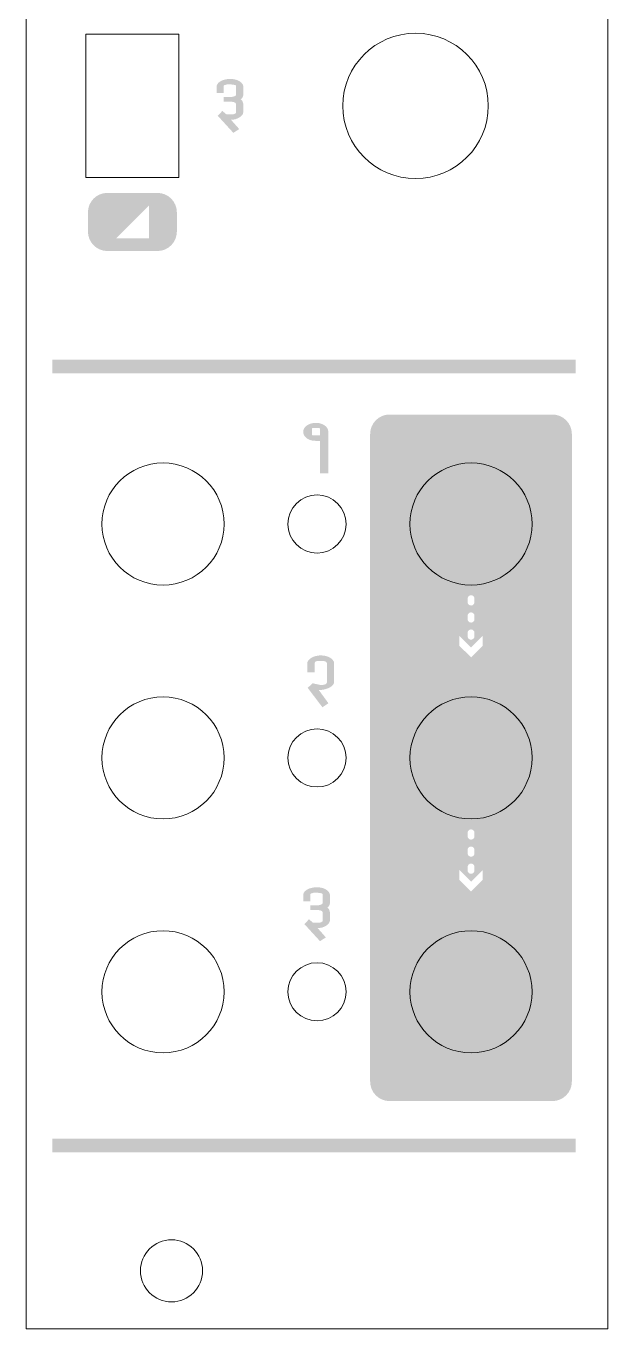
# Model space of a CAD drawing. Header units: inches. Extents: x 1.06 to 2.25, y 1.11 to 6.17.
# Drawn here: x 1.063 to 2.244, y 1.108 to 3.755 of the extents above; entities that cross this region are included whole.
import ezdxf

# ---------------------------------------------------------------- set-up
doc = ezdxf.new("R2010")
doc.units = ezdxf.units.IN
doc.layers.add('cut lines', color=7, linetype='Continuous')
doc.layers.add('labels', color=7, linetype='Continuous')

msp = doc.modelspace()

# ---------------------------------------------------------------- hatches: boundary and pattern name
at = {"layer": 'labels', "true_color": 0x000000, "transparency": 33554687}
h = msp.add_hatch(color=18, dxfattribs=at)
edge = h.paths.add_edge_path(flags=0)
edge.add_spline(control_points=[(1.5022, 3.5754), (1.501, 3.5736), (1.4992, 3.5719), (1.4967, 3.5702), (1.496, 3.5698), (1.4951, 3.5693), (1.4939, 3.5686), (1.4927, 3.568), (1.4909, 3.5672), (1.4885, 3.5663), (1.4855, 3.5655), (1.4823, 3.5651), (1.4788, 3.5651), (1.4788, 3.5651), (1.4956, 3.5461), (1.4956, 3.5461), (1.4956, 3.5461), (1.4837, 3.5384), (1.4837, 3.5384), (1.4837, 3.5384), (1.452, 3.5731), (1.452, 3.5731), (1.452, 3.5731), (1.4613, 3.5829), (1.4613, 3.5829), (1.4613, 3.5829), (1.4693, 3.5762), (1.4693, 3.5762), (1.4693, 3.5762), (1.4841, 3.5762), (1.4841, 3.5762), (1.4841, 3.5762), (1.4858, 3.5768), (1.4858, 3.5768), (1.4858, 3.5768), (1.4882, 3.5782), (1.4882, 3.5782), (1.4888, 3.5786), (1.4892, 3.5792), (1.4893, 3.58), (1.4893, 3.58), (1.4893, 3.5969), (1.4893, 3.5969), (1.4893, 3.5969), (1.4882, 3.5987), (1.4882, 3.5987), (1.4877, 3.5995), (1.4866, 3.6002), (1.485, 3.6007), (1.485, 3.6007), (1.48, 3.6017), (1.48, 3.6017), (1.48, 3.6017), (1.4752, 3.6021), (1.4752, 3.6021), (1.4752, 3.6021), (1.4642, 3.6021), (1.4642, 3.6021), (1.4642, 3.6021), (1.4642, 3.6114), (1.4642, 3.6114), (1.4642, 3.6114), (1.4806, 3.6114), (1.4806, 3.6114), (1.4825, 3.6117), (1.4841, 3.612), (1.4854, 3.6125), (1.4866, 3.613), (1.4875, 3.6135), (1.4882, 3.6142), (1.4888, 3.6148), (1.4892, 3.6156), (1.4893, 3.6165), (1.4893, 3.6165), (1.4893, 3.634), (1.4893, 3.634), (1.4893, 3.634), (1.4884, 3.635), (1.4884, 3.635), (1.4884, 3.635), (1.4858, 3.6359), (1.4858, 3.6359), (1.4858, 3.6359), (1.4769, 3.6371), (1.4769, 3.6371), (1.4769, 3.6371), (1.4717, 3.6371), (1.4717, 3.6371), (1.4717, 3.6371), (1.4677, 3.6359), (1.4677, 3.6359), (1.4666, 3.6359), (1.4657, 3.6357), (1.465, 3.6352), (1.465, 3.6352), (1.4642, 3.6338), (1.4642, 3.6338), (1.4642, 3.6338), (1.4642, 3.6196), (1.4642, 3.6196), (1.4642, 3.6196), (1.4497, 3.6196), (1.4497, 3.6196), (1.4497, 3.6196), (1.4497, 3.6319), (1.4497, 3.6319), (1.4497, 3.634), (1.4503, 3.636), (1.4515, 3.6378), (1.4527, 3.6396), (1.4547, 3.6414), (1.4573, 3.643), (1.46, 3.6446), (1.4625, 3.6457), (1.465, 3.6463), (1.4675, 3.6469), (1.4695, 3.6473), (1.4712, 3.6476), (1.4729, 3.6479), (1.4747, 3.648), (1.4767, 3.648), (1.4805, 3.648), (1.484, 3.6476), (1.4872, 3.6468), (1.4904, 3.646), (1.4934, 3.6449), (1.496, 3.6433), (1.4987, 3.6417), (1.5007, 3.6399), (1.502, 3.6378), (1.5033, 3.6357), (1.5039, 3.6337), (1.5039, 3.6318), (1.5039, 3.6318), (1.5039, 3.6167), (1.5039, 3.6167), (1.5039, 3.6148), (1.5035, 3.613), (1.5027, 3.6113), (1.5018, 3.6096), (1.5004, 3.6079), (1.4985, 3.6064), (1.5003, 3.6052), (1.5016, 3.6038), (1.5024, 3.6022), (1.5031, 3.6006), (1.5037, 3.5987), (1.5039, 3.5966), (1.5039, 3.5966), (1.5039, 3.5817), (1.5039, 3.5817), (1.5039, 3.5797), (1.5033, 3.5776), (1.5022, 3.5754)], knot_values=[0, 0, 0, 0, 1, 1, 1, 2, 2, 2, 3, 3, 3, 4, 4, 4, 5, 5, 5, 6, 6, 6, 7, 7, 7, 8, 8, 8, 9, 9, 9, 10, 10, 10, 11, 11, 11, 12, 12, 12, 13, 13, 13, 14, 14, 14, 15, 15, 15, 16, 16, 16, 17, 17, 17, 18, 18, 18, 19, 19, 19, 20, 20, 20, 21, 21, 21, 22, 22, 22, 23, 23, 23, 24, 24, 24, 25, 25, 25, 26, 26, 26, 27, 27, 27, 28, 28, 28, 29, 29, 29, 30, 30, 30, 31, 31, 31, 32, 32, 32, 33, 33, 33, 34, 34, 34, 35, 35, 35, 36, 36, 36, 37, 37, 37, 38, 38, 38, 39, 39, 39, 40, 40, 40, 41, 41, 41, 42, 42, 42, 43, 43, 43, 44, 44, 44, 45, 45, 45, 46, 46, 46, 47, 47, 47, 48, 48, 48, 49, 49, 49, 50, 50, 50, 51, 51, 51, 51], degree=3, periodic=1)
at = {"layer": 'labels', "true_color": 0x4c4c4c, "transparency": 33554687}
h = msp.add_hatch(color=251, dxfattribs=at)
edge = h.paths.add_edge_path(flags=0)
edge.add_spline(control_points=[(1.3297, 3.4164), (1.3513, 3.4164), (1.369, 3.3987), (1.369, 3.377), (1.369, 3.377), (1.369, 3.3377), (1.369, 3.3377), (1.369, 3.3161), (1.3513, 3.2983), (1.3297, 3.2983), (1.3297, 3.2983), (1.2278, 3.2983), (1.2278, 3.2983), (1.2062, 3.2983), (1.1885, 3.3161), (1.1885, 3.3377), (1.1885, 3.3377), (1.1885, 3.377), (1.1885, 3.377), (1.1885, 3.3987), (1.2062, 3.4164), (1.2278, 3.4164), (1.2278, 3.4164), (1.3297, 3.4164), (1.3297, 3.4164)], knot_values=[0, 0, 0, 0, 1, 1, 1, 2, 2, 2, 3, 3, 3, 4, 4, 4, 5, 5, 5, 6, 6, 6, 7, 7, 7, 8, 8, 8, 8], degree=3, periodic=1)
h.paths.add_polyline_path([(1.3122, 3.3239), (1.3122, 3.3908), (1.2453, 3.3239)], flags=0)
at = {"layer": 'labels', "true_color": 0xb2b2b2, "transparency": 33554687}
for points in [[(1.1162, 3.0773), (2.1783, 3.0773), (2.1783, 3.0495), (1.1162, 3.0495)], [(1.1162, 1.4946), (2.1783, 1.4946), (2.1783, 1.4668), (1.1162, 1.4668)]]:
    msp.add_hatch(color=253, dxfattribs=at).paths.add_polyline_path(points, flags=0)
at = {"layer": 'labels', "true_color": 0x4c4c4c, "transparency": 33554687}
h = msp.add_hatch(color=251, dxfattribs=at)
edge = h.paths.add_edge_path(flags=0)
edge.add_spline(control_points=[(2.1314, 2.9661), (2.1531, 2.9661), (2.1708, 2.9484), (2.1708, 2.9267), (2.1708, 2.9267), (2.1708, 1.6105), (2.1708, 1.6105), (2.1708, 1.5888), (2.1531, 1.5711), (2.1314, 1.5711), (2.1314, 1.5711), (1.8007, 1.5711), (1.8007, 1.5711), (1.7791, 1.5711), (1.7614, 1.5888), (1.7614, 1.6105), (1.7614, 1.6105), (1.7614, 2.9267), (1.7614, 2.9267), (1.7614, 2.9484), (1.7791, 2.9661), (1.8007, 2.9661), (1.8007, 2.9661), (2.1314, 2.9661), (2.1314, 2.9661)], knot_values=[0, 0, 0, 0, 1, 1, 1, 2, 2, 2, 3, 3, 3, 4, 4, 4, 5, 5, 5, 6, 6, 6, 7, 7, 7, 8, 8, 8, 8], degree=3, periodic=1)
edge = h.paths.add_edge_path(flags=0)
edge.add_spline(control_points=[(1.9662, 2.0884), (1.9623, 2.0884), (1.9592, 2.0853), (1.9592, 2.0815), (1.9592, 2.0815), (1.9592, 2.0745), (1.9592, 2.0745), (1.9592, 2.0707), (1.9623, 2.0676), (1.9662, 2.0676), (1.97, 2.0676), (1.9731, 2.0707), (1.9731, 2.0745), (1.9731, 2.0745), (1.9731, 2.0815), (1.9731, 2.0815), (1.9731, 2.0853), (1.97, 2.0884), (1.9662, 2.0884)], knot_values=[0, 0, 0, 0, 1, 1, 1, 2, 2, 2, 3, 3, 3, 4, 4, 4, 5, 5, 5, 6, 6, 6, 6], degree=3, periodic=1)
edge = h.paths.add_edge_path(flags=0)
edge.add_spline(control_points=[(1.9592, 2.5225), (1.9592, 2.5225), (1.9592, 2.5155), (1.9592, 2.5155), (1.9592, 2.5117), (1.9623, 2.5086), (1.9662, 2.5086), (1.97, 2.5086), (1.9731, 2.5117), (1.9731, 2.5155), (1.9731, 2.5155), (1.9731, 2.5225), (1.9731, 2.5225), (1.9731, 2.5263), (1.97, 2.5294), (1.9662, 2.5294), (1.9623, 2.5294), (1.9592, 2.5263), (1.9592, 2.5225)], knot_values=[0, 0, 0, 0, 1, 1, 1, 2, 2, 2, 3, 3, 3, 4, 4, 4, 5, 5, 5, 6, 6, 6, 6], degree=3, periodic=1)
h.paths.add_polyline_path([(1.9897, 2.0205), (1.9897, 2.0405), (1.9662, 2.017), (1.9426, 2.0405), (1.9426, 2.0205), (1.9662, 1.997)], flags=0)
h.paths.add_polyline_path([(1.9897, 2.4962), (1.9897, 2.5162), (1.9662, 2.4926), (1.9426, 2.5162), (1.9426, 2.4962), (1.9662, 2.4727)], flags=0)
edge = h.paths.add_edge_path(flags=0)
edge.add_spline(control_points=[(1.9662, 2.0537), (1.9623, 2.0537), (1.9592, 2.0506), (1.9592, 2.0468), (1.9592, 2.0468), (1.9592, 2.0398), (1.9592, 2.0398), (1.9592, 2.036), (1.9623, 2.0329), (1.9662, 2.0329), (1.97, 2.0329), (1.9731, 2.036), (1.9731, 2.0398), (1.9731, 2.0398), (1.9731, 2.0468), (1.9731, 2.0468), (1.9731, 2.0506), (1.97, 2.0537), (1.9662, 2.0537)], knot_values=[0, 0, 0, 0, 1, 1, 1, 2, 2, 2, 3, 3, 3, 4, 4, 4, 5, 5, 5, 6, 6, 6, 6], degree=3, periodic=1)
edge = h.paths.add_edge_path(flags=0)
edge.add_spline(control_points=[(1.9592, 2.1093), (1.9592, 2.1054), (1.9623, 2.1023), (1.9662, 2.1023), (1.97, 2.1023), (1.9731, 2.1054), (1.9731, 2.1093), (1.9731, 2.1093), (1.9731, 2.1162), (1.9731, 2.1162), (1.9731, 2.12), (1.97, 2.1232), (1.9662, 2.1232), (1.9623, 2.1232), (1.9592, 2.12), (1.9592, 2.1162), (1.9592, 2.1162), (1.9592, 2.1093), (1.9592, 2.1093)], knot_values=[0, 0, 0, 0, 1, 1, 1, 2, 2, 2, 3, 3, 3, 4, 4, 4, 5, 5, 5, 6, 6, 6, 6], degree=3, periodic=1)
edge = h.paths.add_edge_path(flags=0)
edge.add_spline(control_points=[(1.9592, 2.5572), (1.9592, 2.5572), (1.9592, 2.5503), (1.9592, 2.5503), (1.9592, 2.5464), (1.9623, 2.5433), (1.9662, 2.5433), (1.97, 2.5433), (1.9731, 2.5464), (1.9731, 2.5503), (1.9731, 2.5503), (1.9731, 2.5572), (1.9731, 2.5572), (1.9731, 2.561), (1.97, 2.5641), (1.9662, 2.5641), (1.9623, 2.5641), (1.9592, 2.561), (1.9592, 2.5572)], knot_values=[0, 0, 0, 0, 1, 1, 1, 2, 2, 2, 3, 3, 3, 4, 4, 4, 5, 5, 5, 6, 6, 6, 6], degree=3, periodic=1)
edge = h.paths.add_edge_path(flags=0)
edge.add_spline(control_points=[(1.9592, 2.5919), (1.9592, 2.5919), (1.9592, 2.585), (1.9592, 2.585), (1.9592, 2.5811), (1.9623, 2.578), (1.9662, 2.578), (1.97, 2.578), (1.9731, 2.5811), (1.9731, 2.585), (1.9731, 2.585), (1.9731, 2.5919), (1.9731, 2.5919), (1.9731, 2.5958), (1.97, 2.5989), (1.9662, 2.5989), (1.9623, 2.5989), (1.9592, 2.5958), (1.9592, 2.5919)], knot_values=[0, 0, 0, 0, 1, 1, 1, 2, 2, 2, 3, 3, 3, 4, 4, 4, 5, 5, 5, 6, 6, 6, 6], degree=3, periodic=1)
at = {"layer": 'labels', "true_color": 0x000000, "transparency": 33554687}
h = msp.add_hatch(color=18, dxfattribs=at)
edge = h.paths.add_edge_path(flags=0)
edge.add_spline(control_points=[(1.6599, 2.8466), (1.6599, 2.8466), (1.6599, 2.9126), (1.6599, 2.9126), (1.6599, 2.9126), (1.6511, 2.9126), (1.6511, 2.9126), (1.6476, 2.9126), (1.6444, 2.913), (1.6414, 2.9137), (1.6384, 2.9145), (1.6356, 2.9159), (1.633, 2.9177), (1.6304, 2.9196), (1.6285, 2.9217), (1.6273, 2.924), (1.6261, 2.9263), (1.6254, 2.9287), (1.6254, 2.9311), (1.6254, 2.9333), (1.6261, 2.9355), (1.6273, 2.9377), (1.6285, 2.9398), (1.6303, 2.9418), (1.6327, 2.9436), (1.6352, 2.9455), (1.6379, 2.9468), (1.641, 2.9477), (1.6427, 2.9481), (1.6443, 2.9485), (1.6459, 2.9487), (1.6474, 2.949), (1.6492, 2.9491), (1.6511, 2.9491), (1.6535, 2.9491), (1.6551, 2.949), (1.6562, 2.9489), (1.6572, 2.9488), (1.659, 2.9483), (1.6616, 2.9475), (1.6642, 2.9468), (1.6667, 2.9456), (1.669, 2.9439), (1.6713, 2.9423), (1.6731, 2.9404), (1.6745, 2.9382), (1.6757, 2.936), (1.6764, 2.9336), (1.6764, 2.9311), (1.6764, 2.9311), (1.6764, 2.8466), (1.6764, 2.8466), (1.6764, 2.8466), (1.6599, 2.8466), (1.6599, 2.8466)], knot_values=[0, 0, 0, 0, 1, 1, 1, 2, 2, 2, 3, 3, 3, 4, 4, 4, 5, 5, 5, 6, 6, 6, 7, 7, 7, 8, 8, 8, 9, 9, 9, 10, 10, 10, 11, 11, 11, 12, 12, 12, 13, 13, 13, 14, 14, 14, 15, 15, 15, 16, 16, 16, 17, 17, 17, 18, 18, 18, 18], degree=3, periodic=1)
h.paths.add_polyline_path([(1.6599, 2.9372), (1.6591, 2.9378), (1.6585, 2.9384), (1.6548, 2.939), (1.6459, 2.939), (1.6437, 2.9384), (1.643, 2.9372), (1.643, 2.9259), (1.6436, 2.9245), (1.6453, 2.9236), (1.6591, 2.9236), (1.6599, 2.924)], flags=0)
h = msp.add_hatch(color=18, dxfattribs=at)
edge = h.paths.add_edge_path(flags=0)
edge.add_spline(control_points=[(1.6859, 2.4167), (1.6844, 2.4148), (1.6821, 2.413), (1.6792, 2.4115), (1.6763, 2.4099), (1.673, 2.4087), (1.6693, 2.4077), (1.6656, 2.4068), (1.6616, 2.4064), (1.6571, 2.4064), (1.6571, 2.4064), (1.6767, 2.3794), (1.6767, 2.3794), (1.6767, 2.3794), (1.6645, 2.3713), (1.6645, 2.3713), (1.6645, 2.3713), (1.6346, 2.4107), (1.6346, 2.4107), (1.6346, 2.4107), (1.6445, 2.42), (1.6445, 2.42), (1.6445, 2.42), (1.6599, 2.4167), (1.6599, 2.4167), (1.6599, 2.4167), (1.6653, 2.4167), (1.6653, 2.4167), (1.6673, 2.417), (1.6688, 2.4173), (1.67, 2.4178), (1.6711, 2.4182), (1.672, 2.4187), (1.6725, 2.4192), (1.6725, 2.4192), (1.6737, 2.4218), (1.6737, 2.4218), (1.6737, 2.4218), (1.6737, 2.461), (1.6737, 2.461), (1.6733, 2.4619), (1.673, 2.4625), (1.6727, 2.4627), (1.672, 2.4634), (1.6711, 2.464), (1.67, 2.4645), (1.67, 2.4645), (1.669, 2.4647), (1.669, 2.4647), (1.669, 2.4647), (1.668, 2.4651), (1.668, 2.4651), (1.668, 2.4651), (1.6671, 2.4651), (1.6671, 2.4651), (1.6671, 2.4651), (1.6661, 2.4655), (1.6661, 2.4655), (1.6661, 2.4655), (1.6558, 2.4655), (1.6558, 2.4655), (1.6544, 2.4655), (1.6531, 2.4653), (1.652, 2.4648), (1.6509, 2.4643), (1.65, 2.4638), (1.6494, 2.4631), (1.6494, 2.4631), (1.6486, 2.4607), (1.6486, 2.4607), (1.6486, 2.4607), (1.6486, 2.4424), (1.6486, 2.4424), (1.6486, 2.4424), (1.6338, 2.4424), (1.6338, 2.4424), (1.6338, 2.4424), (1.6338, 2.4605), (1.6338, 2.4605), (1.6338, 2.4626), (1.6345, 2.4646), (1.6359, 2.4664), (1.6372, 2.4682), (1.6392, 2.47), (1.6418, 2.4716), (1.6444, 2.4732), (1.6469, 2.4743), (1.6493, 2.4749), (1.6517, 2.4755), (1.6537, 2.4759), (1.6554, 2.4762), (1.6571, 2.4765), (1.6589, 2.4766), (1.6608, 2.4766), (1.6646, 2.4766), (1.6681, 2.4762), (1.6713, 2.4754), (1.6746, 2.4746), (1.6775, 2.4735), (1.6802, 2.4719), (1.6828, 2.4703), (1.6848, 2.4686), (1.6861, 2.4666), (1.6868, 2.4657), (1.6873, 2.4647), (1.6877, 2.4637), (1.6881, 2.4627), (1.6883, 2.4616), (1.6883, 2.4604), (1.6883, 2.4604), (1.6883, 2.4239), (1.6883, 2.4239), (1.6883, 2.4215), (1.6875, 2.4191), (1.6859, 2.4167)], knot_values=[0, 0, 0, 0, 1, 1, 1, 2, 2, 2, 3, 3, 3, 4, 4, 4, 5, 5, 5, 6, 6, 6, 7, 7, 7, 8, 8, 8, 9, 9, 9, 10, 10, 10, 11, 11, 11, 12, 12, 12, 13, 13, 13, 14, 14, 14, 15, 15, 15, 16, 16, 16, 17, 17, 17, 18, 18, 18, 19, 19, 19, 20, 20, 20, 21, 21, 21, 22, 22, 22, 23, 23, 23, 24, 24, 24, 25, 25, 25, 26, 26, 26, 27, 27, 27, 28, 28, 28, 29, 29, 29, 30, 30, 30, 31, 31, 31, 32, 32, 32, 33, 33, 33, 34, 34, 34, 35, 35, 35, 36, 36, 36, 37, 37, 37, 38, 38, 38, 38], degree=3, periodic=1)
h = msp.add_hatch(color=18, dxfattribs=at)
edge = h.paths.add_edge_path(flags=0)
edge.add_spline(control_points=[(1.678, 1.933), (1.6769, 1.9312), (1.675, 1.9295), (1.6726, 1.9278), (1.6719, 1.9274), (1.671, 1.9269), (1.6698, 1.9262), (1.6685, 1.9256), (1.6668, 1.9248), (1.6644, 1.9239), (1.6614, 1.9231), (1.6582, 1.9227), (1.6547, 1.9227), (1.6547, 1.9227), (1.6715, 1.9037), (1.6715, 1.9037), (1.6715, 1.9037), (1.6596, 1.896), (1.6596, 1.896), (1.6596, 1.896), (1.6279, 1.9307), (1.6279, 1.9307), (1.6279, 1.9307), (1.6372, 1.9405), (1.6372, 1.9405), (1.6372, 1.9405), (1.6452, 1.9338), (1.6452, 1.9338), (1.6452, 1.9338), (1.66, 1.9338), (1.66, 1.9338), (1.66, 1.9338), (1.6617, 1.9344), (1.6617, 1.9344), (1.6617, 1.9344), (1.664, 1.9358), (1.664, 1.9358), (1.6647, 1.9362), (1.6651, 1.9368), (1.6652, 1.9376), (1.6652, 1.9376), (1.6652, 1.9545), (1.6652, 1.9545), (1.6652, 1.9545), (1.664, 1.9563), (1.664, 1.9563), (1.6635, 1.9571), (1.6625, 1.9578), (1.6609, 1.9583), (1.6609, 1.9583), (1.6559, 1.9593), (1.6559, 1.9593), (1.6559, 1.9593), (1.651, 1.9597), (1.651, 1.9597), (1.651, 1.9597), (1.6401, 1.9597), (1.6401, 1.9597), (1.6401, 1.9597), (1.6401, 1.969), (1.6401, 1.969), (1.6401, 1.969), (1.6565, 1.969), (1.6565, 1.969), (1.6584, 1.9693), (1.66, 1.9696), (1.6612, 1.9701), (1.6625, 1.9706), (1.6634, 1.9711), (1.664, 1.9718), (1.6647, 1.9724), (1.6651, 1.9732), (1.6652, 1.9741), (1.6652, 1.9741), (1.6652, 1.9916), (1.6652, 1.9916), (1.6652, 1.9916), (1.6642, 1.9926), (1.6642, 1.9926), (1.6642, 1.9926), (1.6617, 1.9935), (1.6617, 1.9935), (1.6617, 1.9935), (1.6528, 1.9947), (1.6528, 1.9947), (1.6528, 1.9947), (1.6475, 1.9947), (1.6475, 1.9947), (1.6475, 1.9947), (1.6436, 1.9935), (1.6436, 1.9935), (1.6425, 1.9935), (1.6415, 1.9933), (1.6409, 1.9928), (1.6409, 1.9928), (1.6401, 1.9914), (1.6401, 1.9914), (1.6401, 1.9914), (1.6401, 1.9772), (1.6401, 1.9772), (1.6401, 1.9772), (1.6255, 1.9772), (1.6255, 1.9772), (1.6255, 1.9772), (1.6255, 1.9895), (1.6255, 1.9895), (1.6255, 1.9916), (1.6262, 1.9936), (1.6274, 1.9954), (1.6286, 1.9972), (1.6306, 1.999), (1.6332, 2.0006), (1.6359, 2.0022), (1.6384, 2.0033), (1.6409, 2.0039), (1.6434, 2.0045), (1.6454, 2.0049), (1.6471, 2.0052), (1.6488, 2.0055), (1.6506, 2.0056), (1.6526, 2.0056), (1.6563, 2.0056), (1.6598, 2.0052), (1.6631, 2.0044), (1.6663, 2.0036), (1.6693, 2.0025), (1.6719, 2.0009), (1.6746, 1.9993), (1.6765, 1.9975), (1.6778, 1.9954), (1.6791, 1.9933), (1.6798, 1.9913), (1.6798, 1.9894), (1.6798, 1.9894), (1.6798, 1.9743), (1.6798, 1.9743), (1.6798, 1.9724), (1.6794, 1.9706), (1.6785, 1.9689), (1.6777, 1.9672), (1.6763, 1.9655), (1.6743, 1.964), (1.6762, 1.9628), (1.6775, 1.9614), (1.6783, 1.9598), (1.679, 1.9582), (1.6795, 1.9563), (1.6798, 1.9542), (1.6798, 1.9542), (1.6798, 1.9393), (1.6798, 1.9393), (1.6798, 1.9373), (1.6792, 1.9352), (1.678, 1.933)], knot_values=[0, 0, 0, 0, 1, 1, 1, 2, 2, 2, 3, 3, 3, 4, 4, 4, 5, 5, 5, 6, 6, 6, 7, 7, 7, 8, 8, 8, 9, 9, 9, 10, 10, 10, 11, 11, 11, 12, 12, 12, 13, 13, 13, 14, 14, 14, 15, 15, 15, 16, 16, 16, 17, 17, 17, 18, 18, 18, 19, 19, 19, 20, 20, 20, 21, 21, 21, 22, 22, 22, 23, 23, 23, 24, 24, 24, 25, 25, 25, 26, 26, 26, 27, 27, 27, 28, 28, 28, 29, 29, 29, 30, 30, 30, 31, 31, 31, 32, 32, 32, 33, 33, 33, 34, 34, 34, 35, 35, 35, 36, 36, 36, 37, 37, 37, 38, 38, 38, 39, 39, 39, 40, 40, 40, 41, 41, 41, 42, 42, 42, 43, 43, 43, 44, 44, 44, 45, 45, 45, 46, 46, 46, 47, 47, 47, 48, 48, 48, 49, 49, 49, 50, 50, 50, 51, 51, 51, 51], degree=3, periodic=1)

# ---------------------------------------------------------------- linework, layer by layer
at = {"layer": 'cut lines', "color": 1, "linetype": 'Continuous', "lineweight": 9, "true_color": 0xff0e10}
for points in [[(2.244, 6.1672), (2.244, 1.1081), (1.0629, 1.1081), (1.0629, 6.1672), (2.244, 6.1672)], [(1.3732, 3.7388), (1.3732, 3.4475), (1.1843, 3.4475), (1.1843, 3.7388), (1.3732, 3.7388)]]:
    msp.add_lwpolyline(points, close=True, dxfattribs=at)
for points in [[(1.7059, 3.5932), (1.7059, 3.5116), (1.772, 3.4455), (1.8536, 3.4455), (1.9351, 3.4455), (2.0012, 3.5116), (2.0012, 3.5932), (2.0012, 3.6747), (1.9351, 3.7408), (1.8536, 3.7408), (1.772, 3.7408), (1.7059, 3.6747), (1.7059, 3.5932)], [(1.2169, 2.7436), (1.2169, 2.6751), (1.2725, 2.6196), (1.3409, 2.6196), (1.4094, 2.6196), (1.4649, 2.6751), (1.4649, 2.7436), (1.4649, 2.8121), (1.4094, 2.8676), (1.3409, 2.8676), (1.2725, 2.8676), (1.2169, 2.8121), (1.2169, 2.7436)], [(1.8421, 2.7436), (1.8421, 2.6751), (1.8977, 2.6196), (1.9662, 2.6196), (2.0346, 2.6196), (2.0902, 2.6751), (2.0902, 2.7436), (2.0902, 2.8121), (2.0346, 2.8676), (1.9662, 2.8676), (1.8977, 2.8676), (1.8421, 2.8121), (1.8421, 2.7436)], [(1.5945, 2.7436), (1.5945, 2.7109), (1.6209, 2.6845), (1.6536, 2.6845), (1.6862, 2.6845), (1.7126, 2.7109), (1.7126, 2.7436), (1.7126, 2.7762), (1.6862, 2.8026), (1.6536, 2.8026), (1.6209, 2.8026), (1.5945, 2.7762), (1.5945, 2.7436)], [(1.2169, 2.2684), (1.2169, 2.1999), (1.2725, 2.1444), (1.3409, 2.1444), (1.4094, 2.1444), (1.4649, 2.1999), (1.4649, 2.2684), (1.4649, 2.3369), (1.4094, 2.3924), (1.3409, 2.3924), (1.2725, 2.3924), (1.2169, 2.3369), (1.2169, 2.2684)], [(1.8421, 2.2684), (1.8421, 2.1999), (1.8977, 2.1444), (1.9662, 2.1444), (2.0346, 2.1444), (2.0902, 2.1999), (2.0902, 2.2684), (2.0902, 2.3369), (2.0346, 2.3924), (1.9662, 2.3924), (1.8977, 2.3924), (1.8421, 2.3369), (1.8421, 2.2684)], [(1.5945, 2.2684), (1.5945, 2.2358), (1.6209, 2.2093), (1.6536, 2.2093), (1.6862, 2.2093), (1.7126, 2.2358), (1.7126, 2.2684), (1.7126, 2.301), (1.6862, 2.3274), (1.6536, 2.3274), (1.6209, 2.3274), (1.5945, 2.301), (1.5945, 2.2684)], [(1.2169, 1.7932), (1.2169, 1.7247), (1.2725, 1.6692), (1.3409, 1.6692), (1.4094, 1.6692), (1.4649, 1.7247), (1.4649, 1.7932), (1.4649, 1.8617), (1.4094, 1.9172), (1.3409, 1.9172), (1.2725, 1.9172), (1.2169, 1.8617), (1.2169, 1.7932)], [(1.8421, 1.7932), (1.8421, 1.7247), (1.8977, 1.6692), (1.9662, 1.6692), (2.0346, 1.6692), (2.0902, 1.7247), (2.0902, 1.7932), (2.0902, 1.8617), (2.0346, 1.9172), (1.9662, 1.9172), (1.8977, 1.9172), (1.8421, 1.8617), (1.8421, 1.7932)], [(1.5945, 1.7932), (1.5945, 1.7606), (1.6209, 1.7341), (1.6536, 1.7341), (1.6862, 1.7341), (1.7126, 1.7606), (1.7126, 1.7932), (1.7126, 1.8258), (1.6862, 1.8522), (1.6536, 1.8522), (1.6209, 1.8522), (1.5945, 1.8258), (1.5945, 1.7932)], [(1.2952, 1.2262), (1.2952, 1.1915), (1.3234, 1.1632), (1.3582, 1.1632), (1.393, 1.1632), (1.4212, 1.1915), (1.4212, 1.2262), (1.4212, 1.261), (1.393, 1.2892), (1.3582, 1.2892), (1.3234, 1.2892), (1.2952, 1.261), (1.2952, 1.2262)]]:
    msp.add_open_spline(points, degree=3, knots=[0, 0, 0, 0, 1, 1, 1, 2, 2, 2, 3, 3, 3, 4, 4, 4, 4], dxfattribs=at)

doc.saveas('drawing.dxf')
